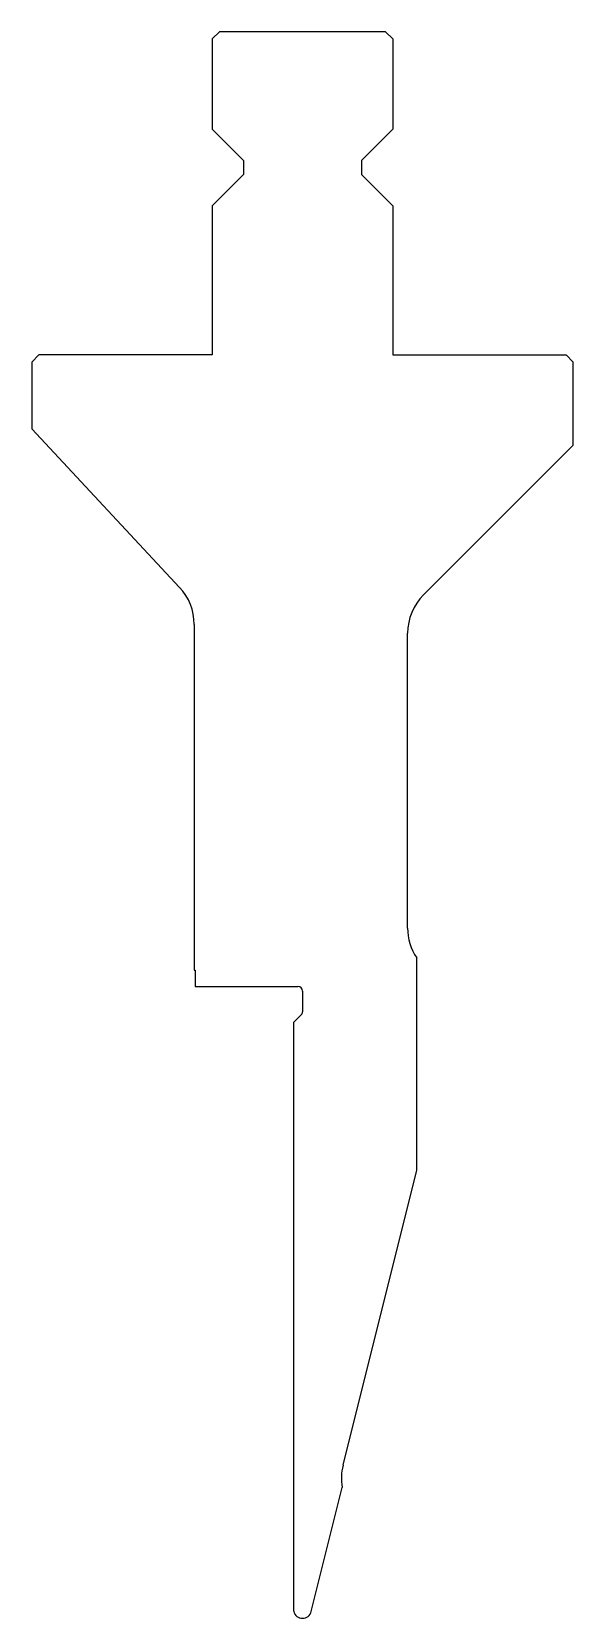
# Model space of a CAD drawing. Header units: metres. Extents: x 134 to 194, y 61 to 236.
import ezdxf

# ---------------------------------------------------------------- set-up
doc = ezdxf.new("R2010")
doc.units = ezdxf.units.M

msp = doc.modelspace()

# ---------------------------------------------------------------- linework, layer by layer
for p, q in [((154.776094, 236.467678), (153.976094, 235.667678)), ((153.976094, 235.667678), (153.976094, 225.667678)), ((173.176094, 236.467678), (154.776094, 236.467678)), ((173.976094, 235.667678), (173.176094, 236.467678)), ((173.976094, 235.667678), (173.976094, 225.667678)), ((153.976094, 225.667678), (157.456094, 222.187678)), ((173.976094, 225.667678), (170.496094, 222.187678)), ((157.456094, 222.187678), (157.456094, 220.647678)), ((170.496094, 222.187678), (170.496094, 220.647678)), ((157.456094, 220.647678), (153.976094, 217.167678)), ((170.496094, 220.647678), (173.976094, 217.167678)), ((153.976094, 217.167678), (153.976094, 200.667678)), ((173.976094, 217.167678), (173.976094, 200.667678)), ((134.776094, 200.667678), (133.976094, 199.867678)), ((153.976094, 200.667678), (134.776094, 200.667678)), ((173.976094, 200.667678), (193.176094, 200.667678)), ((193.976094, 199.867678), (193.176094, 200.667678)), ((133.976094, 199.867678), (133.976094, 192.467678)), ((193.976094, 190.667678), (193.976094, 199.867678)), ((133.976094, 192.467678), (150.364217, 174.893568)), ((177.383454, 174.075037), (193.976094, 190.667678)), ((151.976094, 170.801578), (151.976094, 132.467678)), ((175.626094, 137.153899), (175.626094, 169.832396)), ((176.626094, 110.337274), (176.626094, 133.837274)), ((151.976094, 132.467678), (152.066094, 132.467678)), ((152.066094, 132.467678), (152.066094, 130.667678)), ((152.066094, 130.667678), (163.476094, 130.667678)), ((163.976094, 130.167678), (163.976094, 127.874784)), ((163.829648, 127.521231), (162.976094, 126.667678)), ((162.976094, 126.667678), (162.976094, 61.544893)), ((168.468565, 77.619209), (176.626094, 110.337274)), ((164.94639, 61.425756), (168.373604, 75.171561)), ((162.976094, 61.544893), (163.005799, 61.425756))]:
    msp.add_line(p, q)
for centre, radius, start, end in [((145.976094, 170.801578), 6, 0, 43), ((181.626094, 169.832396), 6, 135, 180), ((181.626094, 137.153899), 6, 180, 213.55731), ((163.476094, 130.167678), 0.5, 0, 90), ((163.476094, 127.874784), 0.5, 315, 0), ((174.290339, 76.167678), 6, 166, 189.556464), ((163.976094, 61.667678), 1, 194, 346)]:
    msp.add_arc(centre, radius, start, end)

doc.saveas('drawing.dxf')
